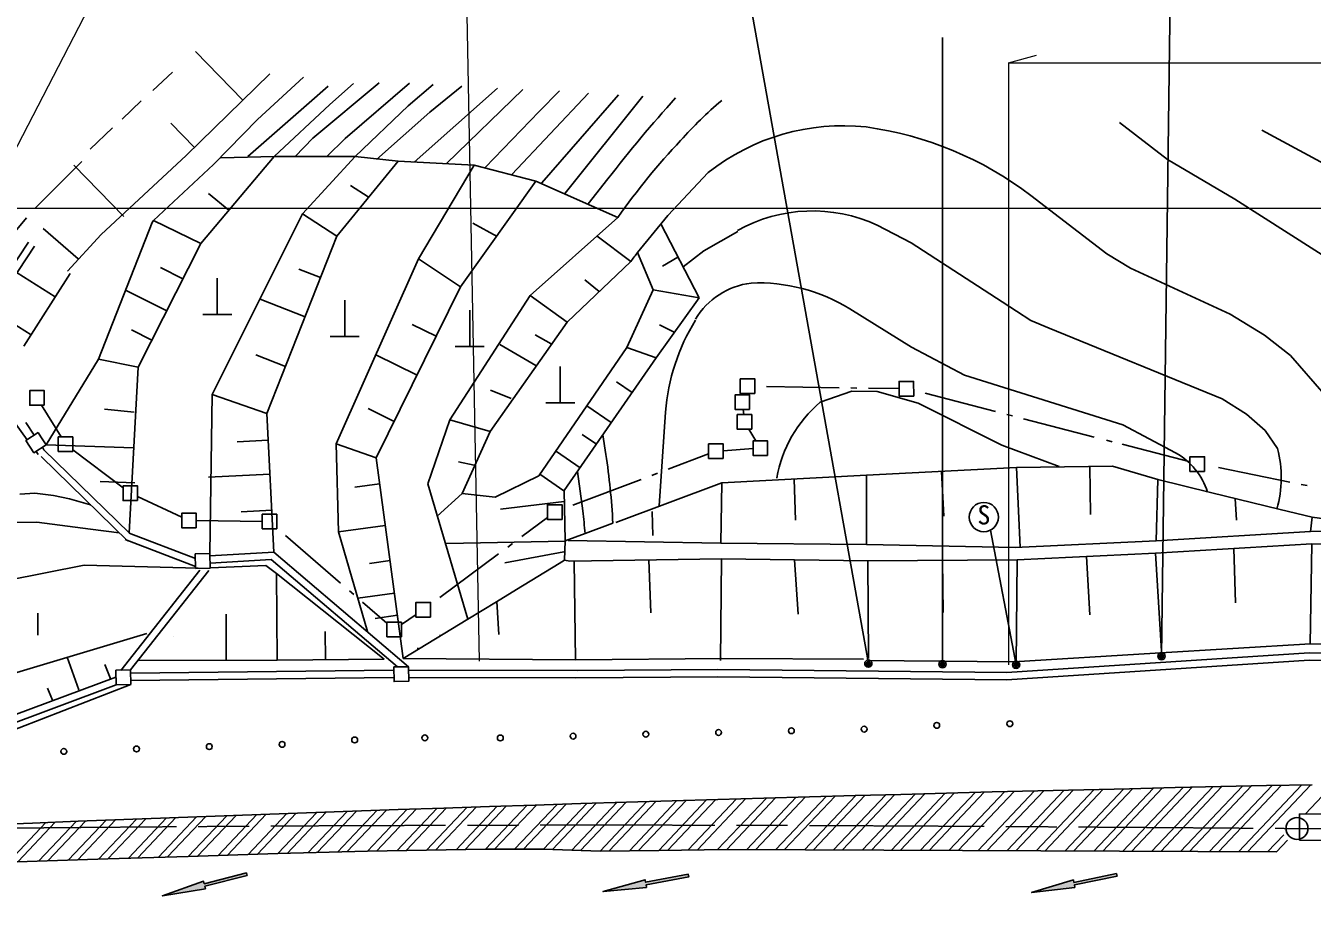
# Model space of a CAD drawing. Units: millimetres, scale not verified. Extents: x 40000 to 680000, y 20000 to 380000.
# Drawn here: x 180430 to 268831, y 283231 to 343930 of the extents above; entities that cross this region are included whole.
import ezdxf
from ezdxf.enums import TextEntityAlignment as Align

# ---------------------------------------------------------------- set-up
doc = ezdxf.new("R2010")
doc.units = ezdxf.units.MM
doc.header["$LTSCALE"] = 1000
doc.header["$PDMODE"] = 32
doc.header["$PDSIZE"] = 500
doc.linetypes.add('CHAIN', pattern=[18.5, 12, -1.5, 3.5, -1.5])
for name, color, linetype, lineweight in [('M-BGD', 7, 'Continuous', 25), ('M-BMK', 2, 'CHAIN', 13), ('M-BMK-ROW', 30, 'Continuous', 25), ('M-BMK-SRVR', 3, 'Continuous', 25), ('M-STR-HTXT', 7, 'Continuous', 13), ('M-STR-STRC', 7, 'Continuous', 25), ('M-STR-STRD', 7, 'Continuous', 25)]:
    doc.layers.add(name, color=color, linetype=linetype, lineweight=lineweight)
doc.styles.add('ＭＳ ゴシック', font='')
doc.styles.get('ＭＳ ゴシック').set_extended_font_data('MS Gothic')

msp = doc.modelspace()

# ---------------------------------------------------------------- hatches: boundary and pattern name
at = {"layer": 'M-STR-STRD'}
for points in [[(192788, 284638), (192744, 284812), (195638, 285555), (195593, 285729), (192699, 284985), (192654, 285159), (189827, 284155)], [(223088, 284729), (223055, 284905), (225992, 285458), (225958, 285634), (223022, 285081), (222989, 285257), (220102, 284440)], [(252525, 284725), (252489, 284901), (255414, 285510), (255378, 285685), (252452, 285076), (252416, 285252), (249545, 284380)]]:
    msp.add_hatch(color=256, dxfattribs=at).paths.add_polyline_path(points)

# ---------------------------------------------------------------- linework, layer by layer
at = {"layer": 'M-BGD'}
for p, q in [((195355, 338816), (192102, 342151)), ((189154, 339477), (190519, 340744)), ((197205, 340620), (191449, 335020)), ((199506, 340386), (196357, 337490)), ((199907, 338634), (201207, 339774)), ((200155, 336200), (204714, 340007)), ((201336, 338519), (202954, 339955)), ((206792, 339981), (202380, 336191)), ((208419, 339891), (206710, 338417)), ((212840, 339646), (207122, 334558)), ((210404, 339781), (208186, 337994)), ((214597, 339548), (209336, 334469)), ((188368, 338767), (187045, 337518)), ((199907, 338634), (195684, 334958)), ((219104, 339299), (213829, 333714)), ((215698, 338048), (217097, 339457)), ((221163, 339184), (215888, 333128)), ((222833, 339092), (217489, 332425)), ((201336, 338519), (197492, 334958)), ((206710, 338417), (203070, 334958)), ((208186, 337994), (204535, 334752)), ((215698, 338048), (212000, 334189)), ((186383, 336905), (184853, 335441)), ((192020, 335563), (190393, 337230)), ((196357, 337490), (193342, 334386)), ((258884, 334736), (255587, 337275)), ((200155, 336200), (198950, 334958)), ((202380, 336191), (201124, 334958)), ((265374, 336763), (286042, 325564)), ((184295, 334593), (181072, 331398)), ((187168, 330831), (183739, 334348)), ((191449, 335020), (185617, 329589)), ((193342, 334386), (189220, 330539)), ((197492, 334958), (192468, 328977)), ((197492, 334958), (193834, 334861)), ((203070, 334958), (197492, 334958)), ((203070, 334958), (199444, 331007)), ((201796, 329465), (206017, 334624)), ((206017, 334624), (203070, 334958)), ((206017, 334624), (211242, 334358)), ((211242, 334358), (207411, 327915)), ((215488, 333256), (211242, 334358)), ((263517, 332021), (258884, 334736)), ((220437, 333421), (219079, 331699)), ((224542, 330896), (227320, 333841)), ((194377, 331249), (192990, 332414)), ((203960, 332171), (202755, 332961)), ((215488, 333256), (210313, 325986)), ((221123, 330764), (215488, 333256)), ((249503, 332265), (254708, 328265)), ((271417, 326971), (263517, 332021)), ((180481, 330739), (179245, 329238)), ((199444, 331007), (193234, 318588)), ((201796, 329465), (199444, 331007)), ((221123, 330764), (215095, 325396)), ((222472, 328359), (224542, 330896)), ((184038, 327909), (181635, 329992)), ((189125, 330423), (185419, 321020)), ((189220, 330539), (189125, 330423)), ((189220, 330539), (192468, 328977)), ((212820, 329457), (211159, 330370)), ((226707, 325228), (224074, 330310)), ((229354, 329793), (227034, 328468)), ((238935, 330225), (241263, 329010)), ((180616, 329069), (178383, 325691)), ((185617, 329589), (183305, 327064)), ((192468, 328977), (188155, 320464)), ((197008, 317300), (201796, 329465)), ((222004, 327725), (219700, 329471)), ((241263, 329010), (247521, 324959)), ((181027, 328784), (178823, 325454)), ((222472, 328359), (223553, 325784)), ((225241, 328035), (224173, 327407)), ((227034, 328468), (225598, 327370)), ((254708, 328265), (256338, 327281)), ((191235, 326543), (189701, 327321)), ((200679, 326626), (199192, 327212)), ((207411, 327915), (201752, 315203)), ((210313, 325986), (207411, 327915)), ((217626, 323569), (222004, 327725)), ((256338, 327281), (263196, 324106)), ((182460, 325296), (179850, 326958)), ((183491, 326917), (180299, 321905)), ((193594, 324086), (193594, 326586)), ((219827, 325666), (218855, 326469)), ((190118, 324338), (187287, 325772)), ((210313, 325986), (204508, 314238)), ((215095, 325396), (209566, 316852)), ((217626, 323569), (215095, 325396)), ((223553, 325784), (221729, 321822)), ((226707, 325228), (223553, 325784)), ((199620, 323935), (196538, 325148)), ((202348, 322571), (202348, 325071)), ((223755, 321117), (226707, 325228)), ((241292, 321851), (237052, 324481)), ((247521, 324959), (249486, 323680)), ((192594, 324086), (194594, 324086)), ((210934, 321898), (210934, 324398)), ((212346, 316054), (217626, 323569)), ((249486, 323680), (250758, 323146)), ((263196, 324106), (265555, 322681)), ((180798, 322687), (179493, 323518)), ((189099, 322328), (187697, 323039)), ((208637, 322595), (206986, 323411)), ((216529, 322083), (215440, 322699)), ((224990, 322883), (223985, 323386)), ((250758, 323146), (262633, 318289)), ((265555, 322681), (267330, 321280)), ((201348, 322571), (203348, 322571)), ((209934, 321898), (211934, 321898)), ((215470, 320590), (213005, 322034)), ((221729, 321822), (215680, 313016)), ((223755, 321117), (221729, 321822)), ((244939, 319933), (241292, 321851)), ((185419, 321020), (181828, 315137)), ((188155, 320464), (185419, 321020)), ((198274, 320515), (196243, 321315)), ((207318, 319925), (204484, 321326)), ((217433, 311996), (223755, 321117)), ((267330, 321280), (269650, 318615)), ((188155, 320464), (187544, 309088)), ((217162, 318026), (217162, 320526)), ((222097, 318725), (221024, 319469)), ((255820, 316512), (244939, 319933)), ((193234, 318588), (193088, 307678)), ((197008, 317300), (193234, 318588)), ((213795, 318320), (212375, 318888)), ((235019, 318074), (237203, 318823)), ((237203, 318823), (238924, 318792)), ((238924, 318792), (241750, 317990)), ((262633, 318289), (264320, 317239)), ((187888, 317380), (185834, 317592)), ((205746, 316744), (203962, 317625)), ((216162, 318026), (218162, 318026)), ((220667, 316661), (218984, 317827)), ((224397, 317391), (223951, 310947)), ((241750, 317990), (247500, 315106)), ((180534, 315473), (179172, 317348)), ((181018, 315803), (180440, 316675)), ((197476, 307769), (197008, 317300)), ((209566, 316852), (208058, 312454)), ((212346, 316054), (209566, 316852)), ((259440, 314595), (255820, 316512)), ((264320, 317239), (265593, 316120)), ((181282, 315975), (181465, 315694)), ((210416, 311789), (212346, 316054)), ((219640, 315180), (218664, 315857)), ((220296, 314483), (220075, 315835)), ((265593, 316120), (266443, 314877)), ((181681, 314804), (181571, 314970)), ((187544, 309088), (181681, 314804)), ((181828, 315137), (187846, 314932)), ((197099, 315455), (194954, 315350)), ((201752, 315203), (201924, 309153)), ((204508, 314238), (201752, 315203)), ((247500, 315106), (251434, 313645)), ((181294, 314483), (181142, 314691)), ((187456, 308511), (181480, 314335)), ((204508, 314238), (206376, 300466)), ((211251, 313740), (210160, 313976)), ((218518, 313561), (216901, 314682)), ((197213, 313129), (192984, 312921)), ((215680, 313016), (212676, 311535)), ((217414, 311968), (215752, 313120)), ((218342, 313308), (218702, 310598)), ((228257, 312523), (238198, 313045)), ((232042, 312858), (232060, 312963)), ((238198, 313045), (248506, 313573)), ((238198, 313045), (238212, 308286)), ((243352, 313309), (243518, 310239)), ((248506, 313573), (255097, 313676)), ((248506, 313573), (248764, 308097)), ((253601, 310358), (253550, 313652)), ((255097, 313676), (258225, 312749)), ((187916, 312523), (185543, 312612)), ((204749, 312461), (203046, 312230)), ((208058, 312454), (210797, 303154)), ((220974, 309800), (228257, 312523)), ((228200, 308374), (228257, 312523)), ((233321, 309962), (233228, 312784)), ((258108, 308537), (258225, 312749)), ((258225, 312749), (261843, 311868)), ((180026, 311743), (181050, 311819)), ((181050, 311819), (182329, 311666)), ((182329, 311666), (183430, 311436)), ((183430, 311436), (184888, 311026)), ((210416, 311789), (208705, 310241)), ((212676, 311535), (210416, 311789)), ((217425, 311255), (213063, 310715)), ((217433, 311996), (217497, 308534)), ((261843, 311868), (266619, 310706)), ((263525, 311459), (263614, 309968)), ((197335, 310641), (195229, 310538)), ((223512, 308900), (223464, 310569)), ((266619, 310706), (268825, 310169)), ((179284, 309798), (181204, 309823)), ((181204, 309823), (182765, 309619)), ((182765, 309619), (184888, 309337)), ((205138, 309589), (201924, 309153)), ((218862, 309045), (220774, 309759)), ((268719, 309191), (268825, 310169)), ((268825, 310169), (275799, 309241)), ((184888, 309337), (186859, 309081)), ((192095, 306785), (187262, 308643)), ((192086, 307324), (187537, 309072)), ((201924, 309153), (203904, 302311)), ((217457, 307203), (217497, 308534)), ((217497, 308534), (218862, 309045)), ((217697, 308575), (228200, 308374)), ((248409, 308080), (258108, 308537)), ((258108, 308537), (268719, 309191)), ((268719, 309191), (275799, 309241)), ((197476, 307769), (193091, 307517)), ((206727, 299892), (197476, 307769)), ((217497, 308511), (209345, 308361)), ((217399, 307792), (213351, 307023)), ((228200, 308374), (238212, 308286)), ((238212, 308286), (248409, 308080)), ((248550, 307235), (258065, 307684)), ((258065, 307684), (268798, 308340)), ((258065, 307684), (258478, 300957)), ((263432, 308012), (263546, 304290)), ((268798, 308340), (268684, 301434)), ((268798, 308340), (278447, 308064)), ((179124, 305811), (184456, 306868)), ((184456, 306868), (192289, 306654)), ((197305, 307258), (193099, 307017)), ((193123, 306685), (196935, 306852)), ((196935, 306852), (197657, 306293)), ((205970, 299880), (197305, 307258)), ((205465, 307180), (204061, 306989)), ((214163, 305200), (217087, 306978)), ((217087, 306978), (217457, 307203)), ((217457, 307203), (217821, 307146)), ((217821, 307146), (228227, 307309)), ((218217, 300369), (218111, 307113)), ((223235, 307231), (223373, 303600)), ((228227, 307309), (228168, 300328)), ((228227, 307309), (238303, 307162)), ((233265, 307236), (233507, 303514)), ((238303, 307162), (248550, 307235)), ((238303, 307162), (238341, 300448)), ((243426, 307198), (243474, 303610)), ((248550, 307235), (248490, 300113)), ((253307, 307459), (253548, 303462)), ((192400, 306517), (186963, 299643)), ((193019, 306494), (187626, 299675)), ((197657, 306293), (205057, 300422)), ((197657, 306293), (197714, 300343)), ((212784, 304362), (214163, 305200)), ((205768, 304949), (203240, 304606)), ((210797, 303154), (212784, 304362)), ((212940, 302117), (212810, 304378)), ((181263, 302073), (181263, 303573)), ((194207, 303495), (194212, 300338)), ((205974, 303425), (204443, 303217)), ((206376, 300466), (210797, 303154)), ((174225, 297822), (188740, 302176)), ((190607, 301937), (190609, 301937)), ((200999, 302319), (201020, 300379)), ((208899, 302087), (208900, 302003)), ((268713, 301474), (258041, 300819)), ((278177, 301317), (268713, 301474)), ((207370, 301196), (207361, 301062)), ((268611, 300840), (247833, 299493)), ((258041, 300819), (248301, 300240)), ((288267, 300717), (268611, 300840)), ((184074, 298307), (183275, 300560)), ((186270, 299020), (185870, 300047)), ((197714, 300343), (188128, 300330)), ((205057, 300422), (197714, 300343)), ((218217, 300369), (206376, 300466)), ((218217, 300369), (228264, 300451)), ((227989, 299693), (218372, 299640)), ((247833, 299493), (227989, 299693)), ((238003, 300424), (228264, 300451)), ((248301, 300239), (238299, 300323)), ((268625, 300340), (247847, 298993)), ((288264, 300217), (268625, 300340)), ((174797, 294770), (186621, 299178)), ((205691, 299660), (187630, 299452)), ((205694, 299160), (187637, 298952)), ((205731, 299660), (205691, 299660)), ((205738, 299160), (205694, 299160)), ((218372, 299640), (206731, 299659)), ((218240, 299141), (206739, 299159)), ((227986, 299193), (218240, 299141)), ((247847, 298993), (227986, 299193)), ((174963, 294274), (186642, 298659)), ((175152, 293818), (187642, 298675)), ((182277, 297594), (181935, 298421))]:
    msp.add_line(p, q, dxfattribs=at)
msp.add_lwpolyline([(181465, 315694), (181828, 315137), (180989, 314592), (180444, 315430), (181282, 315975)], dxfattribs=at)
for points in [[(192081, 307647), (193081, 307663), (193097, 306663), (192097, 306648)], [(205727, 299876), (206727, 299892), (206743, 298892), (205743, 298876)], [(186626, 299659), (187626, 299675), (187642, 298675), (186642, 298659)]]:
    msp.add_lwpolyline(points, close=True, dxfattribs=at)
for centre in [(248049, 295979), (218040, 295128), (223039, 295256), (228039, 295378), (233038, 295495), (238038, 295606), (243028, 295864), (188044, 294243), (193044, 294405), (198043, 294560), (203033, 294862), (207855, 295003), (213041, 295000), (183045, 294076)]:
    msp.add_circle(centre, 200, dxfattribs=at)
for centre, major_axis, start_param, end_param in [((294743, 274960), (-1502, 95031), 0.816249, 0.892615), ((245276, 318123), (-425, 26863), 0.677399, 0.824741), ((236570, 321943), (-239, 15116), 6.160171, 6.932369), ((234960, 312877), (-384, 24312), 5.619612, 6.133614), ((259039, 303729), (-740, 46825), 0.793493, 0.93971), ((234499, 320507), (-169, 10699), 5.835741, 6.77521), ((242350, 312947), (-400, 25283), 0.899676, 0.93096), ((230893, 321031), (-83, 5257), 0.104133, 1.007088), ((230787, 314157), (-191, 12104), 5.718084, 6.310523), ((238106, 316337), (-219, 13866), 0.994851, 1.479057), ((240809, 311222), (-142, 9002), 0.690075, 1.372133), ((258817, 312879), (-126, 7947), 4.422796, 4.950825), ((170379, 306972), (-805, 50904), 4.751489, 4.844779), ((257117, 310431), (-76, 4778), 5.007092, 5.754699), ((192781, 307100), (-417, 26377), 4.770508, 4.829717)]:
    msp.add_ellipse(centre, major_axis=major_axis, ratio=0.991376, start_param=start_param, end_param=end_param, dxfattribs=at)
at = {"layer": 'M-BMK'}
msp.add_open_spline([(67817, 286118), (77544, 286480), (79996, 286572), (87803, 286830), (95611, 287089), (99985, 287222), (107794, 287442), (115603, 287661), (119978, 287773), (127788, 287953), (135597, 288134), (139972, 288224), (147783, 288365), (155593, 288507), (159969, 288575), (167780, 288677), (175592, 288779), (179968, 288826), (187780, 288889), (195591, 288952), (199967, 288977), (207779, 289001), (215591, 289025), (219967, 289034), (227779, 289013), (235591, 288992), (239967, 288970), (247779, 288925), (248060, 288923), (248216, 288922), (248497, 288920), (256028, 288869), (260248, 288841), (267779, 288784), (275660, 288724), (280075, 288668), (287955, 288596), (303579, 288454), (312333, 288542), (327954, 288243), (327972, 288242), (327991, 288242), (328009, 288241)], degree=3, knots=[0, 0, 0, 0, 1, 1, 1, 2, 2, 2, 3, 3, 3, 4, 4, 4, 5, 5, 5, 6, 6, 6, 7, 7, 7, 8, 8, 8, 9, 9, 9, 10, 10, 10, 11, 11, 11, 12, 12, 12, 13, 13, 13, 14, 14, 14, 14], dxfattribs=at)
at = {"layer": 'M-BMK-ROW'}
for p, q in [((231333, 319138), (236333, 319061)), ((237133, 319048), (237533, 319042)), ((238333, 319030), (240440, 318997)), ((242222, 318683), (247063, 317430)), ((182855, 315682), (181515, 317858)), ((229764, 317211), (229724, 317569)), ((247837, 317230), (248224, 317129)), ((248999, 316929), (253839, 315675)), ((230603, 315412), (230122, 316209)), ((187115, 312194), (183665, 314802)), ((230405, 314876), (228354, 314735)), ((254699, 315452), (255086, 315352)), ((255775, 315174), (260430, 313969)), ((224580, 313463), (227352, 314511)), ((223457, 313039), (223831, 313180)), ((262397, 313590), (267295, 312582)), ((218032, 310989), (222709, 312756)), ((268079, 312421), (268470, 312341)), ((191150, 310174), (188117, 311582)), ((196679, 309877), (192152, 309935)), ((214511, 308830), (216281, 310145)), ((198286, 308913), (202065, 305639)), ((208891, 304657), (212905, 307638)), ((213547, 308114), (213868, 308353)), ((202670, 305116), (202972, 304854)), ((203577, 304330), (205243, 302887)), ((207250, 303472), (206241, 302789))]:
    msp.add_line(p, q, dxfattribs=at)
for points in [[(230534, 318661), (229531, 318661), (229531, 319663), (230533, 319663)], [(241443, 318489), (240441, 318488), (240440, 319490), (241442, 319491)], [(181708, 317858), (180706, 317857), (180706, 318860), (181708, 318860)], [(230171, 317569), (229169, 317569), (229168, 318571), (230170, 318572)], [(230320, 316209), (229318, 316208), (229318, 317211), (230320, 317211)], [(183665, 314680), (182663, 314680), (182662, 315682), (183665, 315682)], [(228355, 314199), (227352, 314199), (227352, 315201), (228354, 315201)], [(231407, 314410), (230405, 314409), (230405, 315412), (231407, 315412)], [(261427, 313314), (260425, 313314), (260424, 314316), (261427, 314316)], [(188118, 311314), (187115, 311313), (187115, 312316), (188117, 312316)], [(192152, 309441), (191150, 309440), (191150, 310443), (192152, 310443)], [(197681, 309370), (196679, 309370), (196678, 310372), (197681, 310372)], [(217284, 310015), (216281, 310015), (216281, 311017), (217283, 311018)], [(208249, 303307), (207246, 303306), (207246, 304309), (208248, 304309)], [(206245, 301952), (205243, 301951), (205243, 302954), (206245, 302954)]]:
    msp.add_lwpolyline(points, close=True, dxfattribs=at)
at = {"layer": 'M-BMK-SRVR'}
msp.add_circle((267779, 288784), 752, dxfattribs=at)
at = {"layer": 'M-STR-HTXT'}
for p, q in [((155383, 288412), (192307, 359743)), ((211600, 300278), (210636, 351954)), ((247953, 341383), (249885, 341901)), ((247953, 341383), (298226, 341383)), ((247953, 341383), (247953, 300029)), ((568276, 331384), (66198, 331382))]:
    msp.add_line(p, q, dxfattribs=at)
at = {"layer": 'M-STR-STRC'}
for p, q in [((238328, 300110), (229087, 351794)), ((258473, 300620), (259126, 350504)), ((243425, 300070), (243425, 343127)), ((246714, 309271), (248477, 300025))]:
    msp.add_line(p, q, dxfattribs=at)
for centre, radius in [((246264, 310171), 1006), ((258473, 300620), 150), ((258473, 300620), 120), ((258473, 300620), 90), ((258473, 300620), 60), ((258473, 300620), 30), ((238328, 300110), 150), ((238328, 300110), 120), ((238328, 300110), 90), ((238328, 300110), 60), ((238328, 300110), 30), ((243425, 300070), 150), ((243425, 300070), 120), ((243425, 300070), 90), ((243425, 300070), 60), ((243425, 300070), 30), ((248477, 300025), 150), ((248477, 300025), 120), ((248477, 300025), 90), ((248477, 300025), 60), ((248477, 300025), 30)]:
    msp.add_circle(centre, radius, dxfattribs=at)
for p in [(258473, 300620), (238328, 300110), (243425, 300070), (248477, 300025)]:
    msp.add_point(p, dxfattribs=at)
at = {"layer": 'M-STR-STRD'}
for p, q in [((261773, 287190), (266069, 291730)), ((262390, 287187), (266701, 291743)), ((263759, 287180), (268105, 291772)), ((264376, 287176), (268737, 291785)), ((268369, 289783), (270298, 291819)), ((227973, 287333), (231321, 290872)), ((228601, 287342), (231958, 290890)), ((229972, 287336), (233373, 290930)), ((230590, 287334), (234009, 290948)), ((231961, 287328), (235423, 290987)), ((232578, 287326), (236059, 291005)), ((233950, 287320), (237472, 291043)), ((234567, 287318), (238108, 291061)), ((235938, 287313), (239521, 291099)), ((236556, 287310), (240156, 291116)), ((237927, 287305), (241568, 291153)), ((238544, 287302), (242204, 291170)), ((239916, 287297), (243615, 291206)), ((240533, 287294), (244250, 291223)), ((241904, 287289), (245661, 291259)), ((242522, 287286), (246296, 291275)), ((243893, 287281), (247706, 291310)), ((244510, 287278), (248340, 291326)), ((245882, 287273), (249750, 291361)), ((246488, 287259), (250384, 291376)), ((247869, 287263), (251793, 291410)), ((248485, 287260), (252427, 291425)), ((249855, 287253), (253835, 291459)), ((250472, 287249), (254468, 291474)), ((251842, 287242), (255876, 291506)), ((252458, 287239), (256509, 291521)), ((253828, 287232), (257917, 291553)), ((254444, 287229), (258550, 291567)), ((255814, 287221), (259956, 291599)), ((256431, 287218), (260589, 291613)), ((257800, 287211), (261995, 291644)), ((258417, 287208), (262627, 291657)), ((259787, 287200), (264032, 291687)), ((260403, 287197), (264664, 291701)), ((200456, 287132), (203149, 289979)), ((201861, 287162), (204572, 290028)), ((202497, 287180), (205213, 290050)), ((203910, 287218), (206635, 290099)), ((204539, 287229), (207276, 290121)), ((205938, 287252), (208698, 290169)), ((206568, 287263), (209337, 290190)), ((207967, 287286), (210759, 290237)), ((208596, 287297), (211399, 290259)), ((209995, 287320), (212819, 290305)), ((210625, 287331), (213459, 290326)), ((212024, 287355), (214879, 290372)), ((212643, 287355), (215518, 290393)), ((214020, 287355), (216937, 290438)), ((214640, 287355), (217576, 290458)), ((216017, 287356), (218995, 290503)), ((216619, 287337), (219633, 290523)), ((217955, 287294), (221052, 290567)), ((218557, 287275), (221690, 290586)), ((219894, 287233), (223107, 290630)), ((220520, 287240), (223745, 290649)), ((221911, 287256), (225162, 290692)), ((222538, 287263), (225800, 290711)), ((223929, 287279), (227216, 290753)), ((224557, 287287), (227853, 290771)), ((225951, 287306), (229269, 290813)), ((226579, 287315), (229906, 290831)), ((179269, 286493), (181816, 289185)), ((179907, 286512), (182460, 289210)), ((181324, 286555), (183890, 289266)), ((181962, 286574), (184533, 289292)), ((183379, 286617), (185962, 289347)), ((184016, 286636), (186605, 289372)), ((185434, 286679), (188034, 289427)), ((186071, 286698), (188676, 289451)), ((187488, 286741), (190104, 289505)), ((188126, 286760), (190747, 289530)), ((189543, 286803), (192174, 289583)), ((190181, 286822), (192816, 289607)), ((191598, 286865), (194243, 289660)), ((192236, 286884), (194884, 289683)), ((193653, 286927), (196310, 289735)), ((194291, 286946), (196952, 289759)), ((195708, 286989), (198377, 289810)), ((196346, 287008), (199019, 289833)), ((197763, 287051), (200443, 289884)), ((198401, 287070), (201084, 289906)), ((199818, 287113), (202508, 289956)), ((267943, 287987), (267945, 289787)), ((329128, 289185), (267945, 289787)), ((265746, 287169), (266868, 288355)), ((212024, 287355), (207967, 287286)), ((216017, 287356), (212024, 287355)), ((219894, 287233), (216017, 287356)), ((228601, 287342), (223929, 287279)), ((228601, 287342), (266362, 287166)), ((266362, 287166), (267128, 287976)), ((329110, 287385), (267943, 287987)), ((165486, 286040), (186071, 286698)), ((191598, 286865), (186071, 286698)), ((197763, 287051), (191598, 286865)), ((203910, 287218), (197763, 287051)), ((207967, 287286), (203910, 287218)), ((223929, 287279), (219894, 287233)), ((192699, 284985), (195593, 285729)), ((192744, 284812), (195638, 285555)), ((195593, 285729), (195638, 285555)), ((223022, 285081), (225958, 285634)), ((225958, 285634), (225992, 285458)), ((252452, 285076), (255378, 285685)), ((255378, 285685), (255414, 285510)), ((192654, 285159), (189827, 284155)), ((192654, 285159), (192699, 284985)), ((192744, 284812), (192788, 284638)), ((222989, 285257), (220102, 284440)), ((220102, 284440), (223088, 284729)), ((222989, 285257), (223022, 285081)), ((223055, 284905), (225992, 285458)), ((223055, 284905), (223088, 284729)), ((252416, 285252), (249545, 284380)), ((249545, 284380), (252525, 284725)), ((252416, 285252), (252452, 285076)), ((252489, 284901), (255414, 285510)), ((252489, 284901), (252525, 284725)), ((189827, 284155), (192788, 284638))]:
    msp.add_line(p, q, dxfattribs=at)
for points in [[(192788, 284638), (192744, 284812), (195638, 285555), (195593, 285729), (192699, 284985), (192654, 285159), (189827, 284155)], [(223088, 284729), (223055, 284905), (225992, 285458), (225958, 285634), (223022, 285081), (222989, 285257), (220102, 284440)], [(252525, 284725), (252489, 284901), (255414, 285510), (255378, 285685), (252452, 285076), (252416, 285252), (249545, 284380)]]:
    msp.add_lwpolyline(points, close=True, dxfattribs=at)
msp.add_arc((359818, -4207093), 4499800, 91.15862, 93.71911, dxfattribs=at)

# ---------------------------------------------------------------- texts
at = {"layer": 'M-STR-STRC', "style": 'ＭＳ ゴシック'}
msp.add_text('S', height=1320, dxfattribs=at).set_placement((246264, 309271), align=Align.BOTTOM_CENTER)

doc.saveas('drawing.dxf')
